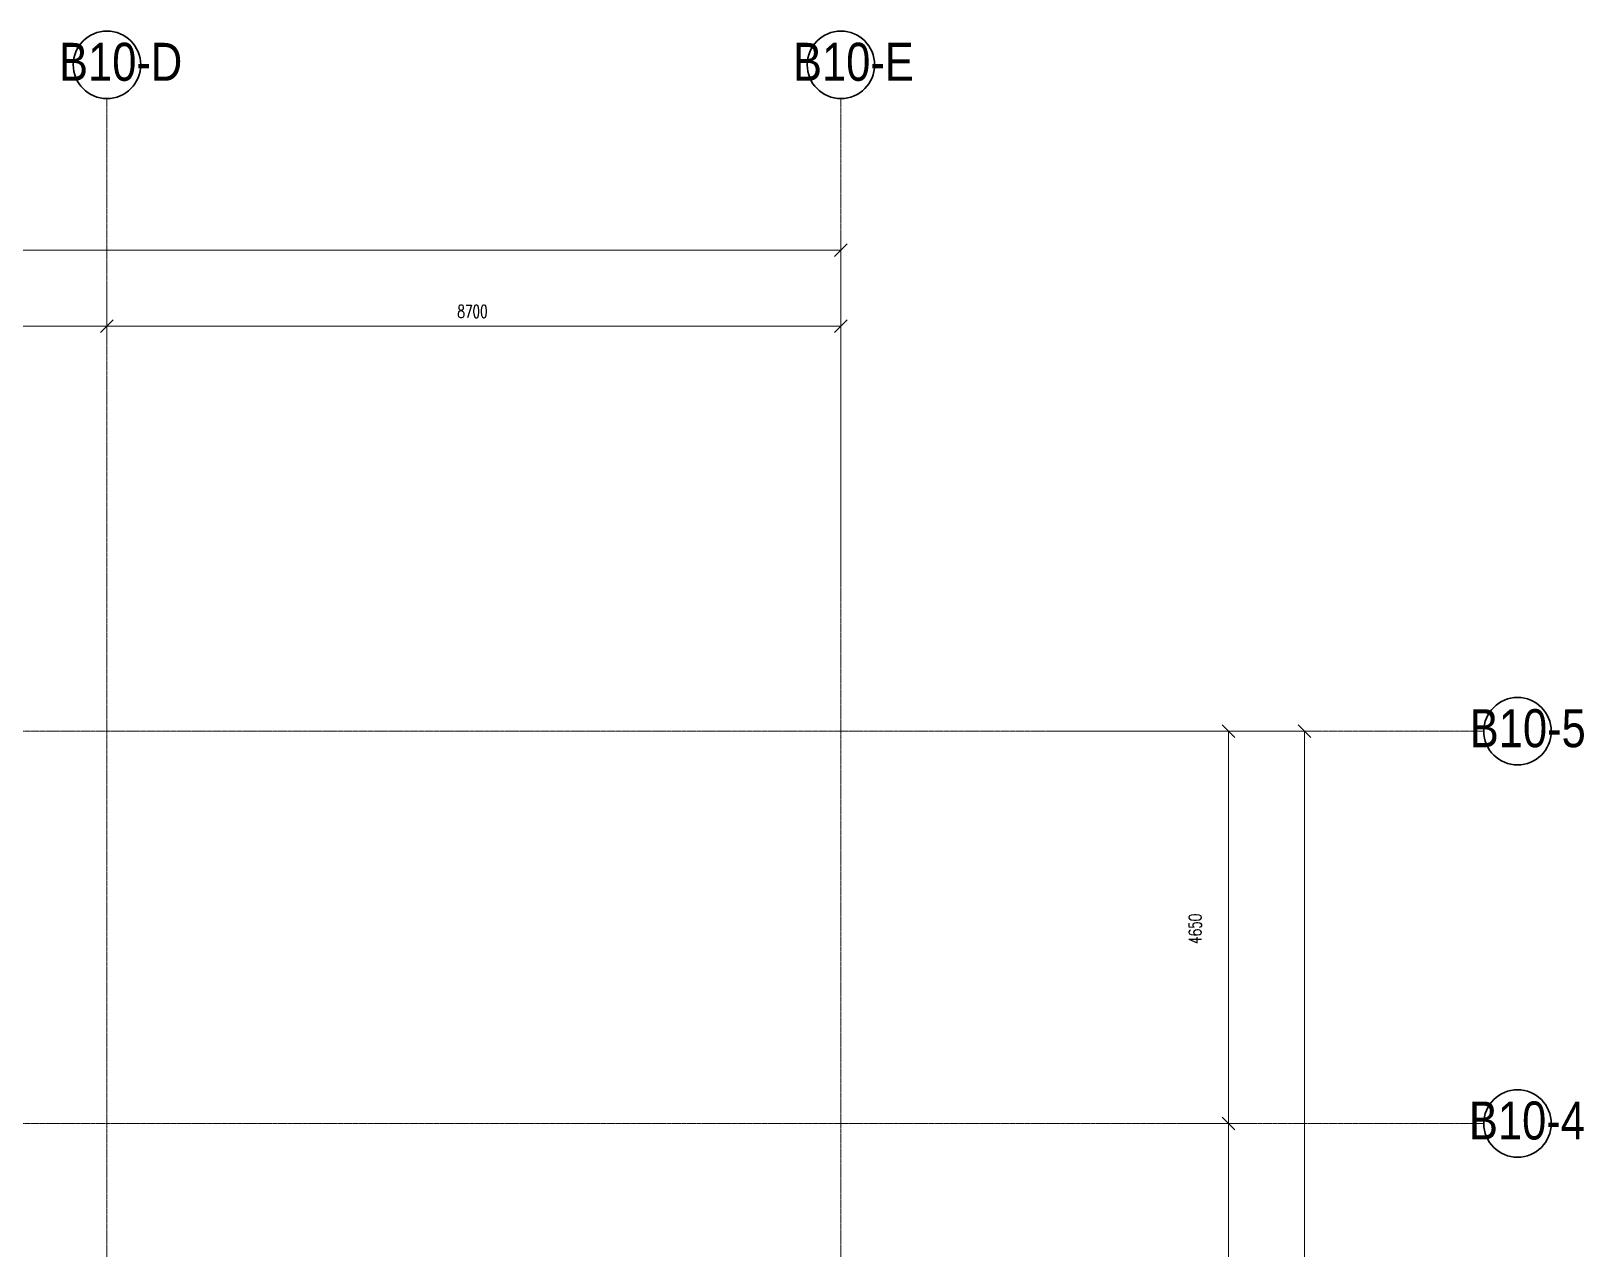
# Model space of a CAD drawing. Header units: millimetres. Extents: x 147592 to 208617, y -27981 to 8299.
# Drawn here: x 181800 to 200208, y -6137 to 8299 of the extents above; entities that cross this region are included whole.
import ezdxf

# ---------------------------------------------------------------- set-up
doc = ezdxf.new("R2010")
doc.units = ezdxf.units.MM
doc.linetypes.add('轴网线', pattern=[22.24, 12.7, -3.18, 3.18, -3.18])
for name, color, linetype, lineweight in [('A-____-____-DIMS', 7, 'Continuous', 5), ('A-____-____-DIMS-100', 7, 'Continuous', 5), ('S-GRID-____-IDEN', 7, 'Continuous', 5), ('S-GRID-____-OTLN', 7, 'Continuous', 5)]:
    doc.layers.add(name, color=color, linetype=linetype, lineweight=lineweight)
doc.styles.add('RomanD', font='romand__.ttf', dxfattribs={"width": 0.7, "height": 150})
doc.styles.add('TJ_FangSong_Narrow', font='', dxfattribs={"height": 450})
doc.styles.get('TJ_FangSong_Narrow').set_extended_font_data('TJ_FangSong_Narrow')
doc.dimstyles.new('对角线_-_1_5mm_RomanD_1_20', dxfattribs={"dimscale": 304.8, "dimtxt": 150.53621, "dimasz": 0.492126, "dimexe": 0.656168, "dimexo": 0.0625, "dimgap": 0.164042, "dimtad": 1, "dimdec": 0, "dimzin": 0, "dimdsep": 46, "dimtxsty": 'RomanD', "dimblk1": 'OBLIQUE', "dimblk2": 'OBLIQUE', "dimsah": 1, "dimcen": 0.09, "dimazin": 0, "dimtfac": 1, "dimtdec": 4, "dimtix": 1, "dimtmove": 2, "dimatfit": 3, "dimfxl": 1.64042, "dimfxlon": 1, "dimtvp": 1, "dimtolj": 1, "dimtzin": 0, "dimarcsym": 2})
doc.dimstyles.new('对角线_-_1_5mm_RomanD_1_20_1', dxfattribs={"dimscale": 304.8, "dimtxt": 150.53621, "dimasz": 0.492126, "dimexe": 0.656168, "dimexo": 0.0625, "dimgap": 0.164042, "dimtad": 1, "dimdec": 0, "dimzin": 0, "dimdsep": 46, "dimtxsty": 'RomanD', "dimblk1": 'OBLIQUE', "dimblk2": 'OBLIQUE', "dimsah": 1, "dimcen": 0.09, "dimazin": 0, "dimtfac": 1, "dimtdec": 4, "dimtix": 1, "dimtmove": 0, "dimatfit": 3, "dimfxl": 1.64042, "dimfxlon": 1, "dimtvp": 1, "dimtolj": 1, "dimtzin": 0, "dimarcsym": 2})

# ---------------------------------------------------------------- blocks, each defined once
blk = doc.blocks.new('DIMBLOCK3-ELV_2F')
at = {"layer": 'A-____-____-DIMS-100', "color": 250, "lineweight": 35, "true_color": 0x444444, "transparency": 16777216}
for p, q in [((195993, -4650), (195918, -4575)), ((195993, -4650), (196068, -4725)), ((195993, -8700), (195918, -8625)), ((195993, -8700), (196068, -8775))]:
    blk.add_line(p, q, dxfattribs=at)
at = {"layer": 'A-____-____-DIMS-100', "color": 250, "true_color": 0x444444, "transparency": 16777216}
for p, q in [((195493, -4650), (196193, -4650)), ((195993, -4650), (195493, -4650)), ((195993, -8700), (195993, -4650)), ((195493, -8700), (196193, -8700)), ((195993, -8700), (195493, -8700))]:
    blk.add_line(p, q, dxfattribs=at)
at = {"layer": 'A-____-____-DIMS-100', "color": 0, "transparency": 16777216, "insert": (195524, -6872), "char_height": 150, "width": 472.45, "attachment_point": 1, "rotation": 90, "line_spacing_factor": 1.146391, "style": 'RomanD'}
blk.add_mtext('4050', dxfattribs=at)
blk = doc.blocks.new('_Oblique')
at = {"color": 0, "linetype": 'ByBlock', "lineweight": -2}
blk.add_line((-0.5, -0.5), (0.5, 0.5), dxfattribs=at)
blk = doc.blocks.new('DIMBLOCK4-ELV_2F')
at = {"layer": 'A-____-____-DIMS-100', "color": 250, "lineweight": 35, "true_color": 0x444444, "transparency": 16777216}
for p, q in [((195993, 0), (195918, 75)), ((195993, 0), (196068, -75)), ((195993, -4650), (195918, -4575)), ((195993, -4650), (196068, -4725))]:
    blk.add_line(p, q, dxfattribs=at)
at = {"layer": 'A-____-____-DIMS-100', "color": 250, "true_color": 0x444444, "transparency": 16777216}
for p, q in [((195493, 0), (196193, 0)), ((195993, 0), (195493, 0)), ((195993, -4650), (195993, 0)), ((195493, -4650), (196193, -4650)), ((195993, -4650), (195493, -4650))]:
    blk.add_line(p, q, dxfattribs=at)
at = {"layer": 'A-____-____-DIMS-100', "color": 0, "transparency": 16777216, "insert": (195524, -2522), "char_height": 150, "width": 472.45, "attachment_point": 1, "rotation": 90, "line_spacing_factor": 1.146391, "style": 'RomanD'}
blk.add_mtext('4650', dxfattribs=at)
blk = doc.blocks.new('DIMBLOCK5-ELV_2F')
at = {"layer": 'A-____-____-DIMS-100', "color": 250, "lineweight": 35, "true_color": 0x444444, "transparency": 16777216}
for p, q in [((196895, 0), (196820, 75)), ((196895, 0), (196970, -75)), ((196895, -19900), (196820, -19825)), ((196895, -19900), (196970, -19975))]:
    blk.add_line(p, q, dxfattribs=at)
at = {"layer": 'A-____-____-DIMS-100', "color": 250, "true_color": 0x444444, "transparency": 16777216}
for p, q in [((193843, 0), (197095, 0)), ((196895, 0), (193843, 0)), ((196895, -19900), (196895, 0)), ((194535, -19900), (197095, -19900)), ((196895, -19900), (194535, -19900))]:
    blk.add_line(p, q, dxfattribs=at)
at = {"layer": 'A-____-____-DIMS-100', "color": 0, "transparency": 16777216, "insert": (196534, -10196), "char_height": 150, "width": 590.57, "attachment_point": 1, "rotation": 90, "line_spacing_factor": 1.146391, "style": 'RomanD'}
blk.add_mtext('19900', dxfattribs=at)
blk = doc.blocks.new('DIMBLOCK9-ELV_2F')
at = {"layer": 'A-____-____-DIMS-100', "color": 250, "true_color": 0x444444, "transparency": 16777216}
for p, q in [((174000, 5302), (174000, 4602)), ((174000, 4802), (174000, 5302)), ((182700, 5302), (182700, 4602)), ((182700, 4802), (182700, 5302)), ((174000, 4802), (182700, 4802))]:
    blk.add_line(p, q, dxfattribs=at)
at = {"layer": 'A-____-____-DIMS-100', "color": 250, "lineweight": 35, "true_color": 0x444444, "transparency": 16777216}
for p, q in [((174000, 4802), (173925, 4727)), ((174000, 4802), (174075, 4877)), ((182700, 4802), (182625, 4727)), ((182700, 4802), (182775, 4877))]:
    blk.add_line(p, q, dxfattribs=at)
at = {"layer": 'A-____-____-DIMS-100', "color": 0, "transparency": 16777216, "insert": (178153, 5052), "char_height": 150, "width": 472.45, "attachment_point": 1, "line_spacing_factor": 1.146391, "style": 'RomanD'}
blk.add_mtext('8700', dxfattribs=at)
blk = doc.blocks.new('DIMBLOCK10-ELV_2F')
at = {"layer": 'A-____-____-DIMS-100', "color": 250, "true_color": 0x444444, "transparency": 16777216}
for p, q in [((182700, 5302), (182700, 4602)), ((182700, 4802), (182700, 5302)), ((191400, 2954), (191400, 5002)), ((182700, 4802), (191400, 4802)), ((191400, 4802), (191400, 2954))]:
    blk.add_line(p, q, dxfattribs=at)
at = {"layer": 'A-____-____-DIMS-100', "color": 250, "lineweight": 35, "true_color": 0x444444, "transparency": 16777216}
for p, q in [((182700, 4802), (182625, 4727)), ((182700, 4802), (182775, 4877)), ((191400, 4802), (191325, 4727)), ((191400, 4802), (191475, 4877))]:
    blk.add_line(p, q, dxfattribs=at)
at = {"layer": 'A-____-____-DIMS-100', "color": 0, "transparency": 16777216, "insert": (186853, 5052), "char_height": 150, "width": 472.45, "attachment_point": 1, "line_spacing_factor": 1.146391, "style": 'RomanD'}
blk.add_mtext('8700', dxfattribs=at)
blk = doc.blocks.new('DIMBLOCK11-ELV_2F')
at = {"layer": 'A-____-____-DIMS-100', "color": 250, "true_color": 0x444444, "transparency": 16777216}
for p, q in [((156600, 3115), (156600, 5902)), ((191400, 1812), (191400, 5902)), ((156600, 5702), (191400, 5702)), ((156600, 5702), (156600, 3115)), ((191400, 5702), (191400, 1812))]:
    blk.add_line(p, q, dxfattribs=at)
at = {"layer": 'A-____-____-DIMS-100', "color": 250, "lineweight": 35, "true_color": 0x444444, "transparency": 16777216}
for p, q in [((156600, 5702), (156675, 5777)), ((191400, 5702), (191475, 5777)), ((156600, 5702), (156525, 5627)), ((191400, 5702), (191325, 5627))]:
    blk.add_line(p, q, dxfattribs=at)
at = {"layer": 'A-____-____-DIMS-100', "color": 0, "transparency": 16777216, "insert": (173754, 5952), "char_height": 150, "width": 590.57, "attachment_point": 1, "line_spacing_factor": 1.146391, "style": 'RomanD'}
blk.add_mtext('34800', dxfattribs=at)
blk = doc.blocks.new('轴网 - R4_0-512320-ELV_2F')
at = {"layer": 'S-GRID-____-IDEN', "color": 160, "lineweight": 35, "true_color": 0x4444ff}
blk.add_circle((0, 0), 4, dxfattribs=at)
blk = doc.blocks.new('YXQH_AR_B9-20_rvt-1-ELV_2F')
at = {"layer": 'S-GRID-____-OTLN', "color": 160, "linetype": '轴网线', "true_color": 0x4444ff}
for p, q in [((182700, 7499.5), (182700, -27181.2)), ((191400, 7499.5), (191400, -27181.2)), ((199020.5, 0), (148525.8, 0)), ((199020.5, -4650), (148525.8, -4650))]:
    blk.add_line(p, q, dxfattribs=at)
at = {"color": 250, "lineweight": 5, "true_color": 0x444444, "xscale": 99.99999999999993, "yscale": 99.99999999999993, "zscale": 99.99999999999993}
for p, rotation in [((182700, 7899.5), 180), ((191400, 7899.5), 180), ((199420.5, 0), 89.99999999999984), ((199420.5, -4650), 89.99999999999984)]:
    blk.add_blockref('轴网 - R4_0-512320-ELV_2F', p, dxfattribs=dict(at, rotation=rotation))
at = {"layer": 'S-GRID-____-IDEN', "color": 250, "true_color": 0x444444, "char_height": 450, "attachment_point": 1, "style": 'TJ_FangSong_Narrow'}
for s, insert, width in [('B10-D', (182131.7, 8160), 1370.886), ('B10-E', (190831.7, 8160), 1370.886), ('B10-5', (198854.2, 260.6), 1362.869), ('B10-4', (198844.2, -4389.4), 1386.919)]:
    blk.add_mtext(s, dxfattribs=dict(at, insert=insert, width=width))
at = {"layer": 'A-____-____-DIMS', "color": 250, "true_color": 0x444444}
for base, p1, p2, override, picture, middle in [((191400, 5702.4), (156600, 3114.6), (191400, 1811.6), {"dimpost": '<>', "dimfxl": 34824.385015}, 'DIMBLOCK11-ELV_2F', (174000, 5827.4)), ((182700, 4802.4), (174000, 5302.4), (182700, 5302.4), {"dimpost": '<>', "dimfxl": 8700}, 'DIMBLOCK9-ELV_2F', (178350, 4927.4)), ((191400, 4802.4), (182700, 5302.4), (191400, 2954), {"dimpost": '<>', "dimfxl": 9011.394407}, 'DIMBLOCK10-ELV_2F', (187050, 4927.4))]:
    dim = blk.add_linear_dim(base=base, p1=p1, p2=p2, dimstyle='对角线_-_1_5mm_RomanD_1_20_1', override=override, dxfattribs=at)
    dim.commit()
    dim.dimension.update_dxf_attribs({"geometry": picture, "text_midpoint": middle})
for base, p1, p2, override, picture, middle in [((196894.9, 0), (194534.8, -19900), (193843.3, 0), {"dimpost": '<>', "dimfxl": 19912.010816}, 'DIMBLOCK5-ELV_2F', (196633.7, -9900.8)), ((195993.3, 0), (195493.3, -4650), (195493.3, 0), {"dimpost": '<>', "dimfxl": 4650}, 'DIMBLOCK4-ELV_2F', (195623.6, -2285.6)), ((195993.3, -4650), (195493.3, -8700), (195493.3, -4650), {"dimpost": '<>', "dimfxl": 4050}, 'DIMBLOCK3-ELV_2F', (195623.6, -6635.6))]:
    dim = blk.add_linear_dim(base=base, p1=p1, p2=p2, angle=90, dimstyle='对角线_-_1_5mm_RomanD_1_20', override=override, dxfattribs=at)
    dim.commit()
    dim.dimension.update_dxf_attribs({"geometry": picture, "text_midpoint": middle, "dimtype": 160, "text_rotation": 90})

msp = doc.modelspace()

# ---------------------------------------------------------------- block references
at = {"lineweight": 5}
msp.add_blockref('YXQH_AR_B9-20_rvt-1-ELV_2F', (0, 0), dxfattribs=at)

doc.saveas('drawing.dxf')
